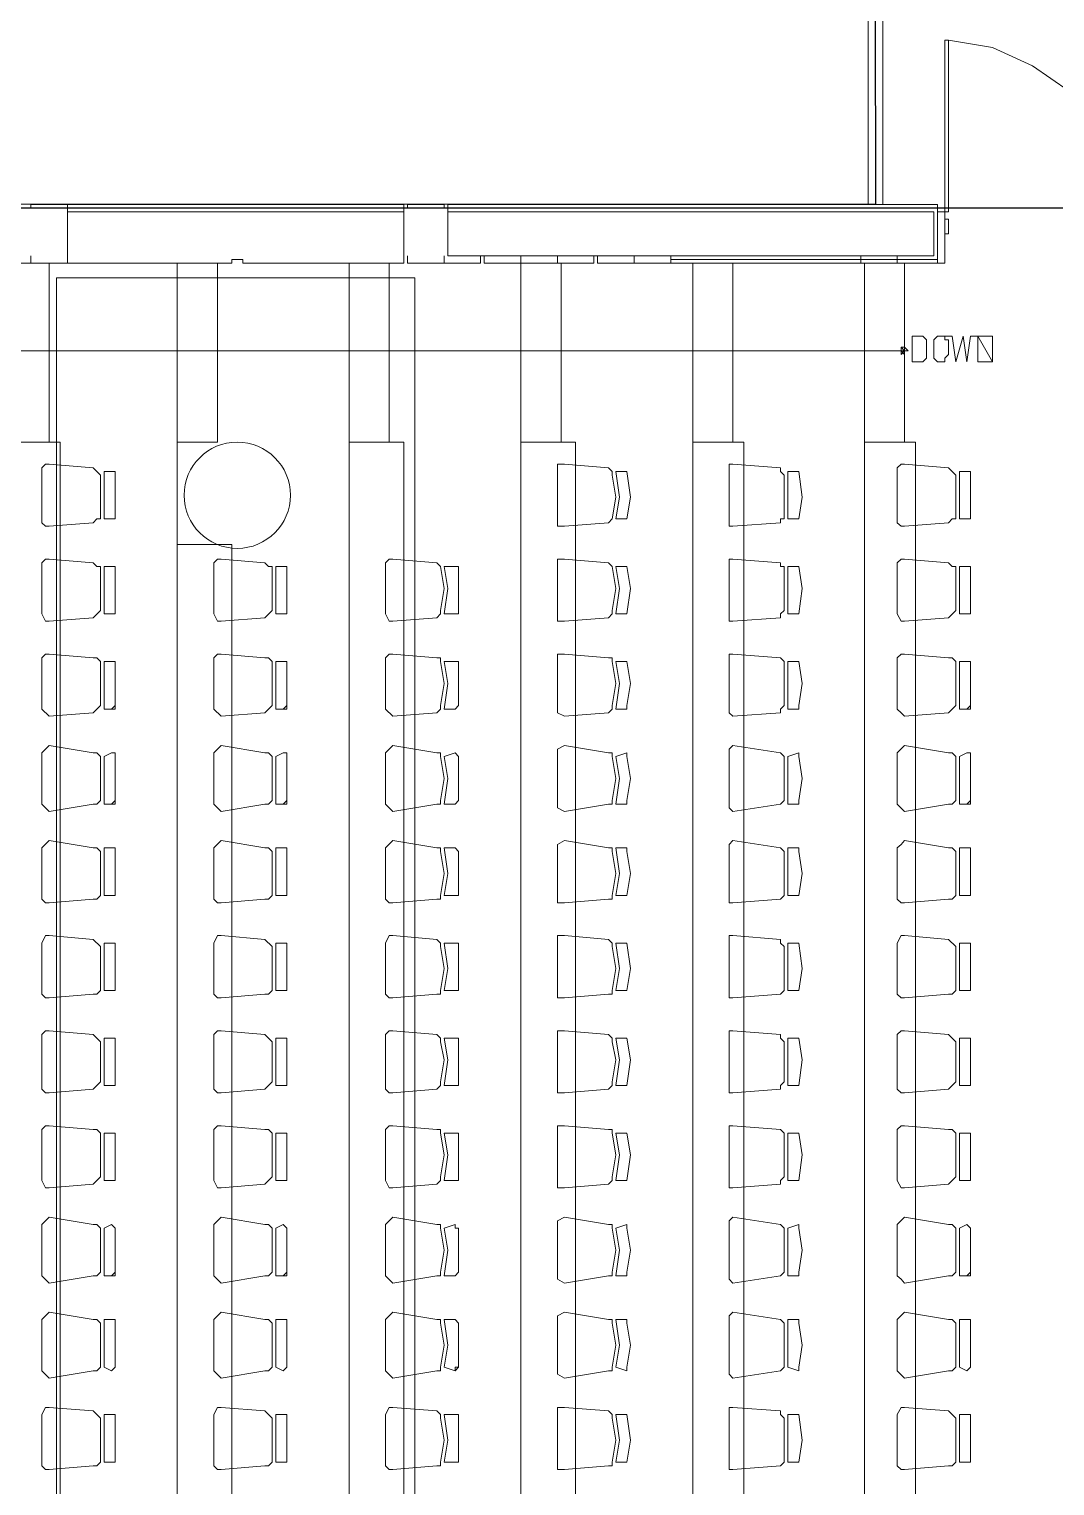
# Model space of a CAD drawing. Header units: metres. Extents: x 3 to 116, y 0 to 119.
# Drawn here: x 58.82 to 66, y 61.5 to 71.69 of the extents above; entities that cross this region are included whole.
import ezdxf

# ---------------------------------------------------------------- set-up
doc = ezdxf.new("R2010")
doc.units = ezdxf.units.M
doc.layers.add('Outside', color=7, linetype='Continuous')
doc.layers.add('PDF_Geometry', color=7, linetype='Continuous', transparency=0.8)

msp = doc.modelspace()

# ---------------------------------------------------------------- linework, layer by layer
msp.add_lwpolyline([(48.372, 52.864), (69.119, 52.864), (69.119, 70.439), (48.372, 70.439)], close=True)
at = {"layer": 'Outside'}
msp.add_lwpolyline([(69.324, 82.054), (66.766, 82.054), (66.766, 73.254), (64.74, 73.235), (64.745, 70.465), (33.44, 70.469), (33.432, 62.483), (30.899, 62.483), (30.848, 70.465), (6.059, 70.619)], dxfattribs=at)
at = {"layer": 'PDF_Geometry', "lineweight": 5}
for points in [[(64.694, 70.465), (64.694, 72.921), (64.694, 70.465), (64.796, 70.465), (64.796, 72.921), (64.745, 72.921), (64.745, 70.465), (64.745, 72.921), (64.796, 72.921), (64.796, 70.465)], [(66.484, 70.388), (68.071, 70.388), (68.071, 70.414), (66.484, 70.414), (66.433, 70.414), (66.484, 70.414), (66.484, 70.056), (66.433, 70.056), (66.433, 70.414), (66.382, 70.721), (66.28, 71.002), (66.101, 71.258), (65.845, 71.437), (65.563, 71.565), (65.256, 71.616)], [(58.835, 70.439), (58.835, 70.465), (59.091, 70.465), (59.091, 70.439)], [(61.445, 70.414), (61.445, 70.465), (59.091, 70.465), (59.091, 70.414)], [(61.726, 70.439), (61.726, 70.465), (61.47, 70.465), (61.47, 70.439)], [(65.231, 70.414), (65.18, 70.414), (65.231, 70.414), (65.231, 70.056), (65.18, 70.056), (65.18, 70.414), (65.18, 70.465), (61.752, 70.465), (61.752, 70.414)], [(65.231, 70.363), (65.256, 70.363), (65.231, 70.363), (65.231, 70.26), (65.256, 70.26), (65.256, 70.363)], [(57.761, 68.802), (57.761, 70.056), (57.761, 70.107), (57.761, 70.056), (58.042, 70.056), (58.042, 70.107), (58.042, 70.056), (58.298, 70.056), (58.298, 70.107), (58.298, 70.056), (58.554, 70.056), (58.554, 70.107), (58.554, 70.056), (58.835, 70.056), (58.835, 70.107), (58.835, 70.056), (59.091, 70.056), (59.091, 70.107)], [(58.963, 68.802), (58.963, 70.056)], [(59.859, 68.086), (59.859, 70.056)], [(60.14, 70.056), (60.14, 68.802), (59.859, 68.802)], [(60.242, 70.081), (60.319, 70.081)], [(61.061, 68.802), (61.061, 70.056)], [(61.342, 68.802), (61.342, 70.056)], [(62.775, 70.107), (62.775, 70.056), (62.519, 70.056), (62.519, 70.107), (62.519, 70.056), (62.263, 70.056), (62.263, 70.107), (62.263, 70.056), (62.007, 70.056), (62.007, 70.107), (61.982, 70.107), (61.982, 70.056), (61.726, 70.056), (61.726, 70.107), (61.726, 70.056), (61.47, 70.056), (61.47, 70.107)], [(62.263, 68.802), (62.263, 70.056)], [(62.545, 68.802), (62.545, 70.056)], [(63.312, 70.107), (63.312, 70.056), (63.056, 70.056), (63.056, 70.107), (63.056, 70.056), (62.801, 70.056), (62.801, 70.107)], [(63.312, 70.056), (63.312, 70.107), (63.312, 70.056), (63.056, 70.056), (63.056, 70.107)], [(63.466, 68.802), (63.466, 70.056)], [(63.747, 68.802), (63.747, 70.056)], [(64.898, 70.107), (64.898, 70.056), (64.642, 70.056), (64.642, 70.107)], [(64.668, 68.802), (64.668, 54.169), (65.026, 54.169), (65.026, 68.802), (64.668, 68.802), (64.668, 70.056)], [(64.949, 68.802), (64.949, 70.056)], [(65.18, 69.544), (65.154, 69.519), (65.154, 69.391), (65.18, 69.365), (65.231, 69.365), (65.231, 69.391), (65.256, 69.416), (65.256, 69.519), (65.231, 69.519), (65.231, 69.544), (65.18, 69.544), (65.282, 69.544), (65.308, 69.365), (65.359, 69.544), (65.384, 69.365), (65.41, 69.544), (65.461, 69.544), (65.461, 69.365), (65.563, 69.365), (65.461, 69.544), (65.563, 69.544), (65.563, 69.365)], [(53.872, 69.442), (64.924, 69.442)], [(64.975, 69.442), (64.949, 69.467), (64.924, 69.467), (64.924, 69.442), (64.949, 69.416), (64.949, 69.442), (64.975, 69.442), (64.949, 69.442), (64.949, 69.467), (64.949, 69.442), (64.924, 69.467), (64.949, 69.442), (64.924, 69.442), (64.924, 69.416), (64.949, 69.442), (64.949, 69.416), (64.949, 69.442)], [(64.08, 68.265), (64.105, 68.265), (64.08, 68.265), (64.08, 68.239), (63.747, 68.214), (63.721, 68.214), (63.721, 68.649), (63.747, 68.649), (64.08, 68.623), (64.08, 68.598), (64.105, 68.572), (64.105, 68.265)], [(59.347, 68.598), (59.398, 68.598), (59.347, 68.598), (59.347, 68.265), (59.424, 68.265), (59.398, 68.265), (59.424, 68.265), (59.424, 68.598), (59.398, 68.598), (59.424, 68.598)], [(62.928, 68.598), (63.005, 68.598), (62.928, 68.598), (62.954, 68.418), (62.928, 68.265), (63.005, 68.265), (63.031, 68.418), (63.005, 68.598)], [(64.131, 68.598), (64.208, 68.598), (64.131, 68.598), (64.131, 68.265), (64.208, 68.265), (64.233, 68.418), (64.208, 68.598)], [(65.333, 68.598), (65.384, 68.598), (65.333, 68.598), (65.333, 68.265), (65.41, 68.265), (65.384, 68.265), (65.41, 68.265), (65.41, 68.598), (65.384, 68.598), (65.41, 68.598)], [(59.859, 52.941), (59.859, 54.885), (59.859, 68.086), (60.242, 68.086), (60.242, 54.885), (59.859, 54.885)], [(59.347, 67.932), (59.398, 67.932), (59.347, 67.932), (59.347, 67.6), (59.424, 67.6), (59.398, 67.6), (59.424, 67.6), (59.424, 67.932), (59.398, 67.932), (59.424, 67.932)], [(60.549, 67.932), (60.6, 67.932), (60.549, 67.932), (60.549, 67.6), (60.626, 67.6), (60.6, 67.6), (60.626, 67.6), (60.626, 67.932), (60.6, 67.932), (60.626, 67.932)], [(61.726, 67.932), (61.803, 67.932), (61.726, 67.932), (61.752, 67.779), (61.726, 67.6), (61.828, 67.6), (61.803, 67.6), (61.828, 67.6), (61.828, 67.932), (61.803, 67.932), (61.828, 67.932)], [(62.928, 67.932), (63.005, 67.932), (62.928, 67.932), (62.954, 67.779), (62.928, 67.6), (63.005, 67.6), (63.031, 67.779), (63.005, 67.932)], [(64.08, 67.6), (64.105, 67.625), (64.08, 67.6), (64.08, 67.574), (63.747, 67.549), (63.721, 67.549), (63.721, 67.984), (63.747, 67.984), (64.08, 67.958), (64.08, 67.932), (64.105, 67.932), (64.105, 67.625)], [(64.131, 67.932), (64.208, 67.932), (64.131, 67.932), (64.131, 67.6), (64.208, 67.6), (64.233, 67.779), (64.208, 67.932)], [(65.333, 67.932), (65.384, 67.932), (65.333, 67.932), (65.333, 67.6), (65.41, 67.6), (65.384, 67.6), (65.41, 67.6), (65.41, 67.932), (65.384, 67.932), (65.41, 67.932)], [(64.08, 66.935), (64.105, 66.96), (64.08, 66.935), (64.08, 66.909), (63.747, 66.884), (63.721, 66.909), (63.721, 67.318), (63.747, 67.318), (64.08, 67.293), (64.105, 67.267), (64.105, 66.96)], [(59.347, 67.267), (59.398, 67.267), (59.347, 67.267), (59.347, 66.935), (59.424, 66.935), (59.424, 66.96), (59.424, 66.935), (59.398, 66.935), (59.424, 66.96), (59.424, 67.267), (59.398, 67.267), (59.424, 67.267)], [(60.549, 67.267), (60.6, 67.267), (60.549, 67.267), (60.549, 66.935), (60.626, 66.935), (60.626, 66.96), (60.626, 66.935), (60.6, 66.935), (60.626, 66.96), (60.626, 67.267), (60.6, 67.267), (60.626, 67.267)], [(61.726, 67.267), (61.803, 67.267), (61.726, 67.267), (61.752, 67.114), (61.726, 66.935), (61.803, 66.935), (61.828, 66.96), (61.803, 66.935), (61.828, 66.96), (61.828, 67.267), (61.803, 67.267), (61.828, 67.267)], [(62.928, 67.267), (63.005, 67.267), (62.928, 67.267), (62.954, 67.114), (62.928, 66.935), (63.005, 66.935), (63.005, 66.96), (63.005, 66.935), (63.005, 66.96), (63.031, 67.114), (63.005, 67.267)], [(64.131, 67.267), (64.208, 67.267), (64.131, 67.267), (64.131, 66.935), (64.208, 66.935), (64.208, 66.96), (64.208, 66.935), (64.208, 66.96), (64.233, 67.114), (64.208, 67.267)], [(65.333, 67.267), (65.384, 67.267), (65.333, 67.267), (65.333, 66.935), (65.41, 66.935), (65.41, 66.96), (65.41, 66.935), (65.384, 66.935), (65.41, 66.96), (65.41, 67.267), (65.384, 67.267), (65.41, 67.267)], [(64.08, 66.27), (64.105, 66.295), (64.08, 66.27), (63.747, 66.218), (63.721, 66.244), (63.721, 66.653), (63.747, 66.679), (64.08, 66.628), (64.105, 66.602), (64.105, 66.295)], [(59.347, 66.602), (59.398, 66.628), (59.347, 66.602), (59.347, 66.27), (59.424, 66.27), (59.424, 66.295), (59.424, 66.27), (59.398, 66.27), (59.424, 66.295), (59.424, 66.628), (59.398, 66.628), (59.424, 66.628), (59.424, 66.602)], [(60.549, 66.602), (60.6, 66.628), (60.549, 66.602), (60.549, 66.27), (60.626, 66.27), (60.626, 66.295), (60.626, 66.27), (60.6, 66.27), (60.626, 66.295), (60.626, 66.628), (60.6, 66.628), (60.626, 66.628), (60.626, 66.602)], [(61.726, 66.602), (61.803, 66.628), (61.726, 66.602), (61.752, 66.449), (61.726, 66.27), (61.803, 66.27), (61.828, 66.295), (61.803, 66.27), (61.828, 66.295), (61.828, 66.602), (61.803, 66.628), (61.828, 66.602)], [(62.928, 66.602), (63.005, 66.628), (62.928, 66.602), (62.954, 66.449), (62.928, 66.27), (63.005, 66.27), (63.005, 66.295), (63.005, 66.27), (63.005, 66.295), (63.031, 66.449), (63.005, 66.602), (63.005, 66.628), (63.005, 66.602)], [(64.131, 66.602), (64.208, 66.628), (64.131, 66.602), (64.131, 66.27), (64.208, 66.27), (64.208, 66.295), (64.208, 66.27), (64.208, 66.295), (64.233, 66.449), (64.208, 66.602), (64.208, 66.628), (64.208, 66.602)], [(65.333, 66.602), (65.384, 66.628), (65.333, 66.602), (65.333, 66.27), (65.41, 66.27), (65.41, 66.295), (65.41, 66.27), (65.384, 66.27), (65.41, 66.295), (65.41, 66.628), (65.384, 66.628), (65.41, 66.628), (65.41, 66.602)], [(59.347, 65.963), (59.398, 65.963), (59.347, 65.963), (59.347, 65.63), (59.424, 65.63), (59.398, 65.63), (59.424, 65.63), (59.424, 65.963), (59.398, 65.963), (59.424, 65.963), (59.424, 65.937)], [(60.549, 65.963), (60.6, 65.963), (60.549, 65.963), (60.549, 65.63), (60.626, 65.63), (60.6, 65.63), (60.626, 65.63), (60.626, 65.963), (60.6, 65.963), (60.626, 65.963), (60.626, 65.937)], [(61.726, 65.963), (61.803, 65.963), (61.726, 65.963), (61.752, 65.783), (61.726, 65.63), (61.828, 65.63), (61.803, 65.63), (61.828, 65.63), (61.828, 65.937), (61.803, 65.963), (61.828, 65.937)], [(62.928, 65.963), (63.005, 65.963), (62.928, 65.963), (62.954, 65.783), (62.928, 65.63), (63.005, 65.63), (63.031, 65.783), (63.005, 65.937), (63.005, 65.963), (63.005, 65.937)], [(64.08, 65.604), (64.105, 65.63), (64.08, 65.604), (63.747, 65.579), (63.721, 65.579), (63.721, 65.988), (63.747, 66.014), (64.08, 65.963), (64.105, 65.937), (64.105, 65.63)], [(64.131, 65.963), (64.208, 65.963), (64.131, 65.963), (64.131, 65.63), (64.208, 65.63), (64.233, 65.783), (64.208, 65.937), (64.208, 65.963), (64.208, 65.937)], [(65.333, 65.963), (65.384, 65.963), (65.333, 65.963), (65.333, 65.63), (65.41, 65.63), (65.384, 65.63), (65.41, 65.63), (65.41, 65.963), (65.384, 65.963), (65.41, 65.963), (65.41, 65.937)], [(64.08, 64.939), (64.105, 64.965), (64.08, 64.939), (63.747, 64.914), (63.721, 64.914), (63.721, 65.349), (63.747, 65.349), (64.08, 65.323), (64.08, 65.297), (64.105, 65.272), (64.105, 64.965)], [(59.347, 65.297), (59.398, 65.297), (59.347, 65.297), (59.347, 64.965), (59.424, 64.965), (59.398, 64.965), (59.424, 64.965), (59.424, 65.297), (59.398, 65.297), (59.424, 65.297)], [(60.549, 65.297), (60.6, 65.297), (60.549, 65.297), (60.549, 64.965), (60.626, 64.965), (60.6, 64.965), (60.626, 64.965), (60.626, 65.297), (60.6, 65.297), (60.626, 65.297)], [(61.726, 65.297), (61.803, 65.297), (61.726, 65.297), (61.752, 65.118), (61.726, 64.965), (61.828, 64.965), (61.803, 64.965), (61.828, 64.965), (61.828, 65.297), (61.803, 65.297), (61.828, 65.297)], [(62.928, 65.297), (63.005, 65.297), (62.928, 65.297), (62.954, 65.118), (62.928, 64.965), (63.005, 64.965), (63.031, 65.118), (63.005, 65.297)], [(64.131, 65.297), (64.208, 65.297), (64.131, 65.297), (64.131, 64.965), (64.208, 64.965), (64.233, 65.118), (64.208, 65.297)], [(65.333, 65.297), (65.384, 65.297), (65.333, 65.297), (65.333, 64.965), (65.41, 64.965), (65.384, 64.965), (65.41, 64.965), (65.41, 65.297), (65.384, 65.297), (65.41, 65.297)], [(64.08, 64.3), (64.105, 64.325), (64.08, 64.3), (64.08, 64.274), (63.747, 64.249), (63.721, 64.249), (63.721, 64.683), (63.747, 64.683), (64.08, 64.658), (64.08, 64.632), (64.105, 64.607), (64.105, 64.325)], [(59.347, 64.632), (59.398, 64.632), (59.347, 64.632), (59.347, 64.3), (59.424, 64.3), (59.398, 64.3), (59.424, 64.3), (59.424, 64.632), (59.398, 64.632), (59.424, 64.632)], [(60.549, 64.632), (60.6, 64.632), (60.549, 64.632), (60.549, 64.3), (60.626, 64.3), (60.6, 64.3), (60.626, 64.3), (60.626, 64.632), (60.6, 64.632), (60.626, 64.632)], [(61.726, 64.632), (61.803, 64.632), (61.726, 64.632), (61.752, 64.479), (61.726, 64.3), (61.828, 64.3), (61.803, 64.3), (61.828, 64.3), (61.828, 64.632), (61.803, 64.632), (61.828, 64.632)], [(62.928, 64.632), (63.005, 64.632), (62.928, 64.632), (62.954, 64.479), (62.928, 64.3), (63.005, 64.3), (63.031, 64.479), (63.005, 64.632)], [(64.131, 64.632), (64.208, 64.632), (64.131, 64.632), (64.131, 64.3), (64.208, 64.3), (64.233, 64.479), (64.208, 64.632)], [(65.333, 64.632), (65.384, 64.632), (65.333, 64.632), (65.333, 64.3), (65.41, 64.3), (65.384, 64.3), (65.41, 64.3), (65.41, 64.632), (65.384, 64.632), (65.41, 64.632)], [(59.347, 63.967), (59.398, 63.967), (59.347, 63.967), (59.347, 63.635), (59.424, 63.635), (59.398, 63.635), (59.424, 63.635), (59.424, 63.967), (59.398, 63.967), (59.424, 63.967)], [(60.549, 63.967), (60.6, 63.967), (60.549, 63.967), (60.549, 63.635), (60.626, 63.635), (60.6, 63.635), (60.626, 63.635), (60.626, 63.967), (60.6, 63.967), (60.626, 63.967)], [(61.726, 63.967), (61.803, 63.967), (61.726, 63.967), (61.752, 63.814), (61.726, 63.635), (61.828, 63.635), (61.803, 63.635), (61.828, 63.635), (61.828, 63.967), (61.803, 63.967), (61.828, 63.967)], [(62.928, 63.967), (63.005, 63.967), (62.928, 63.967), (62.954, 63.814), (62.928, 63.635), (63.005, 63.635), (63.031, 63.814), (63.005, 63.967)], [(64.08, 63.635), (64.105, 63.66), (64.08, 63.635), (64.08, 63.609), (63.747, 63.583), (63.721, 63.583), (63.721, 64.018), (63.747, 64.018), (64.08, 63.993), (64.105, 63.967), (64.105, 63.66)], [(64.131, 63.967), (64.208, 63.967), (64.131, 63.967), (64.131, 63.635), (64.208, 63.635), (64.233, 63.814), (64.208, 63.967)], [(65.333, 63.967), (65.384, 63.967), (65.333, 63.967), (65.333, 63.635), (65.41, 63.635), (65.384, 63.635), (65.41, 63.635), (65.41, 63.967), (65.384, 63.967), (65.41, 63.967)], [(59.347, 63.302), (59.398, 63.328), (59.347, 63.302), (59.347, 62.969), (59.424, 62.969), (59.424, 62.995), (59.424, 62.969), (59.398, 62.969), (59.424, 62.995), (59.424, 63.302), (59.398, 63.328), (59.424, 63.302)], [(60.549, 63.302), (60.6, 63.328), (60.549, 63.302), (60.549, 62.969), (60.626, 62.969), (60.626, 62.995), (60.626, 62.969), (60.6, 62.969), (60.626, 62.995), (60.626, 63.302), (60.6, 63.328), (60.626, 63.302)], [(61.726, 63.302), (61.803, 63.328), (61.726, 63.302), (61.752, 63.149), (61.726, 62.969), (61.803, 62.969), (61.828, 62.995), (61.803, 62.969), (61.828, 62.995), (61.828, 63.302), (61.803, 63.302), (61.803, 63.328), (61.803, 63.302), (61.828, 63.302)], [(62.928, 63.302), (63.005, 63.328), (62.928, 63.302), (62.954, 63.149), (62.928, 62.969), (63.005, 62.969), (63.005, 62.995), (63.005, 62.969), (63.005, 62.995), (63.031, 63.149), (63.005, 63.302), (63.005, 63.328), (63.005, 63.302)], [(64.08, 62.969), (64.105, 62.995), (64.08, 62.969), (63.747, 62.918), (63.721, 62.944), (63.721, 63.353), (63.747, 63.379), (64.08, 63.328), (64.105, 63.302), (64.105, 62.995)], [(64.131, 63.302), (64.208, 63.328), (64.131, 63.302), (64.131, 62.969), (64.208, 62.969), (64.208, 62.995), (64.208, 62.969), (64.208, 62.995), (64.233, 63.149), (64.208, 63.302), (64.208, 63.328), (64.208, 63.302)], [(65.333, 63.302), (65.384, 63.328), (65.333, 63.302), (65.333, 62.969), (65.41, 62.969), (65.41, 62.995), (65.41, 62.969), (65.384, 62.969), (65.41, 62.995), (65.41, 63.302), (65.384, 63.328), (65.41, 63.302)], [(64.08, 62.304), (64.105, 62.33), (64.08, 62.304), (63.747, 62.253), (63.721, 62.279), (63.721, 62.688), (63.747, 62.714), (64.08, 62.662), (64.105, 62.637), (64.105, 62.33)], [(59.347, 62.662), (59.398, 62.662), (59.347, 62.662), (59.347, 62.33), (59.398, 62.304), (59.424, 62.33), (59.398, 62.304), (59.424, 62.33), (59.424, 62.662), (59.398, 62.662), (59.424, 62.662), (59.424, 62.637)], [(60.549, 62.662), (60.6, 62.662), (60.549, 62.662), (60.549, 62.33), (60.6, 62.304), (60.626, 62.33), (60.6, 62.304), (60.626, 62.33), (60.626, 62.662), (60.6, 62.662), (60.626, 62.662), (60.626, 62.637)], [(61.726, 62.662), (61.803, 62.662), (61.726, 62.662), (61.752, 62.483), (61.726, 62.33), (61.803, 62.304), (61.803, 62.33), (61.828, 62.33), (61.803, 62.33), (61.803, 62.304), (61.828, 62.33), (61.828, 62.637), (61.803, 62.662), (61.828, 62.637)], [(62.928, 62.662), (63.005, 62.662), (62.928, 62.662), (62.954, 62.483), (62.928, 62.33), (63.005, 62.304), (63.005, 62.33), (63.005, 62.304), (63.005, 62.33), (63.031, 62.483), (63.005, 62.637), (63.005, 62.662), (63.005, 62.637)], [(64.131, 62.662), (64.208, 62.662), (64.131, 62.662), (64.131, 62.33), (64.208, 62.304), (64.208, 62.33), (64.208, 62.304), (64.208, 62.33), (64.233, 62.483), (64.208, 62.637), (64.208, 62.662), (64.208, 62.637)], [(65.333, 62.662), (65.384, 62.662), (65.333, 62.662), (65.333, 62.33), (65.384, 62.304), (65.41, 62.33), (65.384, 62.304), (65.41, 62.33), (65.41, 62.662), (65.384, 62.662), (65.41, 62.662), (65.41, 62.637)], [(59.347, 61.997), (59.398, 61.997), (59.347, 61.997), (59.347, 61.665), (59.424, 61.665), (59.398, 61.665), (59.424, 61.665), (59.424, 61.997), (59.398, 61.997), (59.424, 61.997)], [(60.549, 61.997), (60.6, 61.997), (60.549, 61.997), (60.549, 61.665), (60.626, 61.665), (60.6, 61.665), (60.626, 61.665), (60.626, 61.997), (60.6, 61.997), (60.626, 61.997)], [(61.726, 61.997), (61.803, 61.997), (61.726, 61.997), (61.752, 61.818), (61.726, 61.665), (61.828, 61.665), (61.803, 61.665), (61.828, 61.665), (61.828, 61.997), (61.803, 61.997), (61.828, 61.997)], [(62.928, 61.997), (63.005, 61.997), (62.928, 61.997), (62.954, 61.818), (62.928, 61.665), (63.005, 61.665), (63.031, 61.818), (63.005, 61.997)], [(64.08, 61.639), (64.105, 61.665), (64.08, 61.639), (63.747, 61.614), (63.721, 61.614), (63.721, 62.048), (63.747, 62.048), (64.08, 62.023), (64.08, 61.997), (64.105, 61.972), (64.105, 61.665)], [(64.131, 61.997), (64.208, 61.997), (64.131, 61.997), (64.131, 61.665), (64.208, 61.665), (64.233, 61.818), (64.208, 61.997)], [(65.333, 61.997), (65.384, 61.997), (65.333, 61.997), (65.333, 61.665), (65.41, 61.665), (65.384, 61.665), (65.41, 61.665), (65.41, 61.997), (65.384, 61.997), (65.41, 61.997)]]:
    msp.add_lwpolyline(points, dxfattribs=at)
for points in [[(65.231, 70.414), (65.231, 71.616), (65.256, 71.616), (65.256, 70.414)], [(61.445, 70.056), (61.445, 70.414), (59.091, 70.414), (59.091, 70.056), (60.242, 70.056), (60.242, 70.081), (60.319, 70.081), (60.319, 70.056)], [(61.752, 70.107), (61.752, 70.414), (65.154, 70.414), (65.154, 70.107)], [(63.312, 70.056), (63.312, 70.107), (63.312, 70.081), (65.18, 70.081), (65.18, 70.056)], [(61.521, 53.043), (61.521, 69.953), (59.014, 69.953), (59.014, 53.043)], [(65.001, 69.365), (65.001, 69.544), (65.077, 69.544), (65.103, 69.519), (65.103, 69.391), (65.077, 69.365)], [(58.682, 68.802), (58.682, 54.169), (59.04, 54.169), (59.04, 68.802)], [(61.061, 68.802), (61.061, 54.169), (61.445, 54.169), (61.445, 68.802)], [(62.263, 68.802), (62.263, 54.169), (62.647, 54.169), (62.647, 68.802)], [(63.466, 68.802), (63.466, 54.169), (63.824, 54.169), (63.824, 68.802)], [(59.321, 68.265), (59.296, 68.265), (59.27, 68.239), (58.963, 68.214), (58.938, 68.214), (58.912, 68.239), (58.912, 68.623), (58.938, 68.649), (58.963, 68.649), (59.27, 68.623), (59.321, 68.572)], [(62.903, 68.265), (62.877, 68.239), (62.57, 68.214), (62.519, 68.214), (62.519, 68.649), (62.57, 68.649), (62.877, 68.623), (62.903, 68.598), (62.903, 68.572), (62.928, 68.418)], [(65.308, 68.265), (65.282, 68.265), (65.256, 68.239), (64.949, 68.214), (64.924, 68.214), (64.898, 68.239), (64.898, 68.623), (64.924, 68.649), (64.949, 68.649), (65.256, 68.623), (65.308, 68.572)], [(59.321, 67.625), (59.27, 67.574), (58.963, 67.549), (58.938, 67.549), (58.912, 67.6), (58.912, 67.958), (58.938, 67.984), (58.963, 67.984), (59.27, 67.958), (59.296, 67.932), (59.321, 67.932)], [(60.524, 67.625), (60.473, 67.574), (60.166, 67.549), (60.14, 67.549), (60.114, 67.6), (60.114, 67.958), (60.14, 67.984), (60.166, 67.984), (60.473, 67.958), (60.498, 67.932), (60.524, 67.932)], [(61.7, 67.625), (61.7, 67.6), (61.675, 67.574), (61.368, 67.549), (61.342, 67.549), (61.317, 67.6), (61.317, 67.958), (61.342, 67.984), (61.368, 67.984), (61.675, 67.958), (61.7, 67.932), (61.726, 67.779)], [(62.903, 67.625), (62.903, 67.6), (62.877, 67.574), (62.57, 67.549), (62.519, 67.549), (62.519, 67.984), (62.57, 67.984), (62.877, 67.958), (62.903, 67.932), (62.928, 67.779)], [(65.308, 67.625), (65.256, 67.574), (64.949, 67.549), (64.924, 67.549), (64.898, 67.6), (64.898, 67.958), (64.924, 67.984), (64.949, 67.984), (65.256, 67.958), (65.282, 67.932), (65.308, 67.932)], [(59.321, 66.96), (59.27, 66.909), (58.963, 66.884), (58.912, 66.935), (58.912, 67.293), (58.938, 67.318), (58.963, 67.318), (59.27, 67.293), (59.296, 67.293), (59.321, 67.267)], [(60.524, 66.96), (60.473, 66.909), (60.166, 66.884), (60.114, 66.935), (60.114, 67.293), (60.14, 67.318), (60.166, 67.318), (60.473, 67.293), (60.498, 67.293), (60.524, 67.267)], [(61.7, 66.96), (61.7, 66.935), (61.675, 66.909), (61.368, 66.884), (61.317, 66.935), (61.317, 67.293), (61.342, 67.318), (61.368, 67.318), (61.675, 67.293), (61.7, 67.293), (61.7, 67.267), (61.726, 67.114)], [(62.903, 66.96), (62.903, 66.935), (62.877, 66.909), (62.57, 66.884), (62.519, 66.909), (62.519, 67.318), (62.57, 67.318), (62.877, 67.293), (62.903, 67.293), (62.903, 67.267), (62.928, 67.114)], [(65.308, 66.96), (65.256, 66.909), (64.949, 66.884), (64.924, 66.909), (64.898, 66.935), (64.898, 67.293), (64.924, 67.318), (64.949, 67.318), (65.256, 67.293), (65.282, 67.293), (65.308, 67.267)], [(59.321, 66.295), (59.296, 66.27), (59.27, 66.27), (58.963, 66.218), (58.912, 66.27), (58.912, 66.628), (58.963, 66.679), (59.27, 66.628), (59.296, 66.628), (59.321, 66.602)], [(60.524, 66.295), (60.498, 66.27), (60.473, 66.27), (60.166, 66.218), (60.114, 66.27), (60.114, 66.628), (60.166, 66.679), (60.473, 66.628), (60.498, 66.628), (60.524, 66.602)], [(61.7, 66.295), (61.7, 66.27), (61.675, 66.27), (61.368, 66.218), (61.317, 66.27), (61.317, 66.628), (61.368, 66.679), (61.675, 66.628), (61.7, 66.628), (61.7, 66.602), (61.726, 66.449)], [(62.903, 66.295), (62.903, 66.27), (62.877, 66.27), (62.57, 66.218), (62.519, 66.244), (62.519, 66.653), (62.57, 66.679), (62.877, 66.628), (62.903, 66.628), (62.903, 66.602), (62.928, 66.449)], [(65.308, 66.295), (65.282, 66.27), (65.256, 66.27), (64.949, 66.218), (64.898, 66.27), (64.898, 66.628), (64.949, 66.679), (65.256, 66.628), (65.282, 66.628), (65.308, 66.602)], [(59.321, 65.63), (59.296, 65.604), (59.27, 65.604), (58.963, 65.579), (58.938, 65.579), (58.912, 65.604), (58.912, 65.963), (58.963, 66.014), (59.27, 65.963), (59.296, 65.963), (59.321, 65.937)], [(60.524, 65.63), (60.498, 65.604), (60.473, 65.604), (60.166, 65.579), (60.14, 65.579), (60.114, 65.604), (60.114, 65.963), (60.166, 66.014), (60.473, 65.963), (60.498, 65.963), (60.524, 65.937)], [(61.7, 65.63), (61.7, 65.604), (61.675, 65.604), (61.368, 65.579), (61.342, 65.579), (61.317, 65.604), (61.317, 65.963), (61.368, 66.014), (61.675, 65.963), (61.7, 65.963), (61.7, 65.937), (61.726, 65.783)], [(62.903, 65.63), (62.903, 65.604), (62.877, 65.604), (62.57, 65.579), (62.519, 65.579), (62.519, 65.988), (62.57, 66.014), (62.877, 65.963), (62.903, 65.963), (62.903, 65.937), (62.928, 65.783)], [(65.308, 65.63), (65.282, 65.604), (65.256, 65.604), (64.949, 65.579), (64.924, 65.579), (64.898, 65.604), (64.898, 65.963), (64.924, 65.988), (64.949, 66.014), (65.256, 65.963), (65.282, 65.963), (65.308, 65.937)], [(59.321, 64.965), (59.296, 64.939), (59.27, 64.939), (58.963, 64.914), (58.938, 64.914), (58.912, 64.939), (58.912, 65.297), (58.938, 65.349), (58.963, 65.349), (59.27, 65.323), (59.321, 65.272)], [(60.524, 64.965), (60.498, 64.939), (60.473, 64.939), (60.166, 64.914), (60.14, 64.914), (60.114, 64.939), (60.114, 65.297), (60.14, 65.349), (60.166, 65.349), (60.473, 65.323), (60.524, 65.272)], [(61.7, 64.965), (61.7, 64.939), (61.675, 64.939), (61.368, 64.914), (61.342, 64.914), (61.317, 64.939), (61.317, 65.297), (61.342, 65.349), (61.368, 65.349), (61.675, 65.323), (61.7, 65.297), (61.7, 65.272), (61.726, 65.118)], [(62.903, 64.965), (62.903, 64.939), (62.877, 64.939), (62.57, 64.914), (62.519, 64.914), (62.519, 65.349), (62.57, 65.349), (62.877, 65.323), (62.903, 65.297), (62.903, 65.272), (62.928, 65.118)], [(65.308, 64.965), (65.282, 64.939), (65.256, 64.939), (64.949, 64.914), (64.924, 64.914), (64.898, 64.939), (64.898, 65.297), (64.924, 65.349), (64.949, 65.349), (65.256, 65.323), (65.308, 65.272)], [(59.321, 64.325), (59.27, 64.274), (58.963, 64.249), (58.938, 64.249), (58.912, 64.274), (58.912, 64.658), (58.938, 64.683), (58.963, 64.683), (59.27, 64.658), (59.321, 64.607)], [(60.524, 64.325), (60.473, 64.274), (60.166, 64.249), (60.14, 64.249), (60.114, 64.274), (60.114, 64.658), (60.14, 64.683), (60.166, 64.683), (60.473, 64.658), (60.524, 64.607)], [(61.7, 64.325), (61.7, 64.3), (61.675, 64.274), (61.368, 64.249), (61.342, 64.249), (61.317, 64.274), (61.317, 64.658), (61.342, 64.683), (61.368, 64.683), (61.675, 64.658), (61.7, 64.632), (61.7, 64.607), (61.726, 64.479)], [(62.903, 64.325), (62.903, 64.3), (62.877, 64.274), (62.57, 64.249), (62.519, 64.249), (62.519, 64.683), (62.57, 64.683), (62.877, 64.658), (62.903, 64.632), (62.903, 64.607), (62.928, 64.479)], [(65.308, 64.325), (65.256, 64.274), (64.949, 64.249), (64.924, 64.249), (64.898, 64.274), (64.898, 64.658), (64.924, 64.683), (64.949, 64.683), (65.256, 64.658), (65.308, 64.607)], [(59.321, 63.66), (59.27, 63.609), (58.963, 63.583), (58.938, 63.583), (58.912, 63.635), (58.912, 63.993), (58.938, 64.018), (58.963, 64.018), (59.27, 63.993), (59.296, 63.993), (59.321, 63.967)], [(60.524, 63.66), (60.473, 63.609), (60.166, 63.583), (60.14, 63.583), (60.114, 63.635), (60.114, 63.993), (60.14, 64.018), (60.166, 64.018), (60.473, 63.993), (60.498, 63.993), (60.524, 63.967)], [(61.7, 63.66), (61.7, 63.635), (61.675, 63.609), (61.368, 63.583), (61.342, 63.583), (61.317, 63.635), (61.317, 63.993), (61.342, 64.018), (61.368, 64.018), (61.675, 63.993), (61.7, 63.993), (61.7, 63.967), (61.726, 63.814)], [(62.903, 63.66), (62.903, 63.635), (62.877, 63.609), (62.57, 63.583), (62.519, 63.583), (62.519, 64.018), (62.57, 64.018), (62.877, 63.993), (62.903, 63.993), (62.903, 63.967), (62.928, 63.814)], [(65.308, 63.66), (65.256, 63.609), (64.949, 63.583), (64.924, 63.583), (64.898, 63.635), (64.898, 63.993), (64.924, 64.018), (64.949, 64.018), (65.256, 63.993), (65.282, 63.993), (65.308, 63.967)], [(59.321, 62.995), (59.296, 62.969), (59.27, 62.969), (58.963, 62.918), (58.912, 62.969), (58.912, 63.328), (58.963, 63.379), (59.27, 63.328), (59.296, 63.328), (59.321, 63.302)], [(60.524, 62.995), (60.498, 62.969), (60.473, 62.969), (60.166, 62.918), (60.114, 62.969), (60.114, 63.328), (60.166, 63.379), (60.473, 63.328), (60.498, 63.328), (60.524, 63.302)], [(61.7, 62.995), (61.7, 62.969), (61.675, 62.969), (61.368, 62.918), (61.317, 62.969), (61.317, 63.328), (61.368, 63.379), (61.675, 63.328), (61.7, 63.328), (61.7, 63.302), (61.726, 63.149)], [(62.903, 62.995), (62.903, 62.969), (62.877, 62.969), (62.57, 62.918), (62.519, 62.944), (62.519, 63.353), (62.57, 63.379), (62.877, 63.328), (62.903, 63.328), (62.903, 63.302), (62.928, 63.149)], [(65.308, 62.995), (65.282, 62.969), (65.256, 62.969), (64.949, 62.918), (64.924, 62.944), (64.898, 62.969), (64.898, 63.328), (64.949, 63.379), (65.256, 63.328), (65.282, 63.328), (65.308, 63.302)], [(59.321, 62.33), (59.296, 62.304), (59.27, 62.304), (58.963, 62.253), (58.912, 62.304), (58.912, 62.662), (58.963, 62.714), (59.27, 62.662), (59.296, 62.662), (59.321, 62.637)], [(60.524, 62.33), (60.498, 62.304), (60.473, 62.304), (60.166, 62.253), (60.114, 62.304), (60.114, 62.662), (60.166, 62.714), (60.473, 62.662), (60.498, 62.662), (60.524, 62.637)], [(61.7, 62.33), (61.7, 62.304), (61.675, 62.304), (61.368, 62.253), (61.317, 62.304), (61.317, 62.662), (61.368, 62.714), (61.675, 62.662), (61.7, 62.662), (61.7, 62.637), (61.726, 62.483)], [(62.903, 62.33), (62.903, 62.304), (62.877, 62.304), (62.57, 62.253), (62.519, 62.279), (62.519, 62.688), (62.57, 62.714), (62.877, 62.662), (62.903, 62.662), (62.903, 62.637), (62.928, 62.483)], [(65.308, 62.33), (65.282, 62.304), (65.256, 62.304), (64.949, 62.253), (64.898, 62.304), (64.898, 62.662), (64.949, 62.714), (65.256, 62.662), (65.282, 62.662), (65.308, 62.637)], [(59.321, 61.665), (59.296, 61.639), (59.27, 61.639), (58.963, 61.614), (58.938, 61.614), (58.912, 61.639), (58.912, 61.997), (58.938, 62.048), (58.963, 62.048), (59.27, 62.023), (59.321, 61.972)], [(60.524, 61.665), (60.498, 61.639), (60.473, 61.639), (60.166, 61.614), (60.14, 61.614), (60.114, 61.639), (60.114, 61.997), (60.14, 62.048), (60.166, 62.048), (60.473, 62.023), (60.524, 61.972)], [(61.7, 61.665), (61.7, 61.639), (61.675, 61.639), (61.368, 61.614), (61.342, 61.614), (61.317, 61.639), (61.317, 61.997), (61.342, 62.048), (61.368, 62.048), (61.675, 62.023), (61.7, 61.997), (61.7, 61.972), (61.726, 61.818)], [(62.903, 61.665), (62.903, 61.639), (62.877, 61.639), (62.57, 61.614), (62.519, 61.614), (62.519, 62.048), (62.57, 62.048), (62.877, 62.023), (62.903, 61.997), (62.903, 61.972), (62.928, 61.818)], [(65.308, 61.665), (65.282, 61.639), (65.256, 61.639), (64.949, 61.614), (64.924, 61.614), (64.898, 61.639), (64.898, 61.997), (64.924, 62.048), (64.949, 62.048), (65.256, 62.023), (65.308, 61.972)]]:
    msp.add_lwpolyline(points, close=True, dxfattribs=at)
msp.add_circle((60.279, 68.431), 0.372, dxfattribs=at)

doc.saveas('drawing.dxf')
